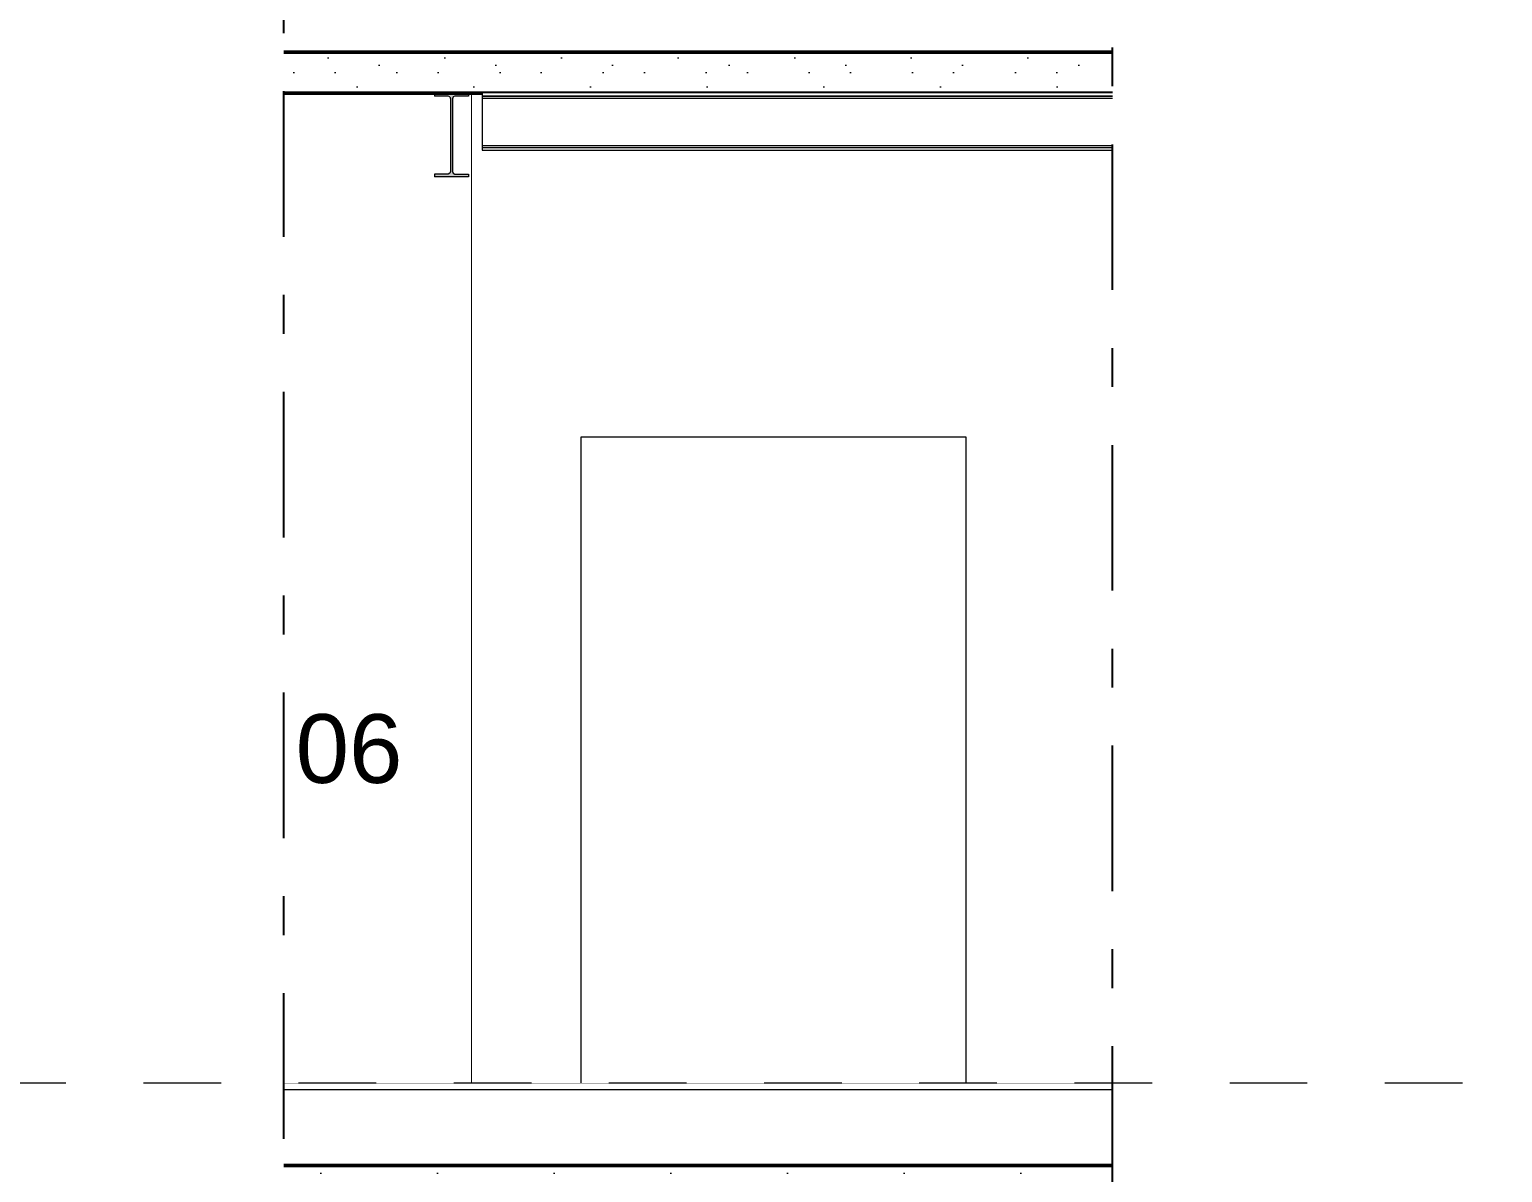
# Model space of a CAD drawing. Header units: millimetres. Extents: x -48147 to 1468943, y -496296 to 18123.
# Drawn here: x 1421368 to 1426727, y -479471 to -475313 of the extents above; entities that cross this region are included whole.
import ezdxf
from ezdxf.enums import TextEntityAlignment as Align

# ---------------------------------------------------------------- set-up
doc = ezdxf.new("R2010")
doc.units = ezdxf.units.MM
doc.header["$MEASUREMENT"] = 0
for name, pattern in [('Dashed', [2822.222233, 1411.111116, -1411.111116]), ('Double Dashed', [1093.611073, 529.166651, -211.666656, 141.111112, -211.666656]), ('Wipeout_Contour', [1000, 0, -1000])]:
    doc.linetypes.add(name, pattern=pattern)
for name, color, linetype, lineweight, true_color in [('0_Pen_No__105', 7, 'Continuous', 15, 0xa6a6a6), ('A-230-M_FLOOR.IFC Import_Pen_No__109', 7, 'Continuous', 15, 0xa6a6a6), ('A-230-M_FLOOR.IFC Import_Pen_No__29', 7, 'Continuous', 50, 0x2a2a2a), ('A-25-M_Wall_Int_Pen_No__107', 7, 'Continuous', 15, 0xa6a6a6), ('New_A-15-MG_Structural_Grid_Phase_2_Pen_No__222', 7, 'Continuous', 13, 0x65af33), ('New_A-25-M_Wall_Ext_Pen_No__107', 7, 'Continuous', 15, 0xa6a6a6), ('New_A-25-M_Wall_Int_Pen_No__107', 7, 'Continuous', 15, 0xa6a6a6), ('S-280-M_STRUCT_FRAME.IFC Import_Pen_No__30', 7, 'Continuous', 50, 0x2a2a2a)]:
    doc.layers.add(name, color=color, linetype=linetype, lineweight=lineweight, true_color=true_color)
for name, color, linetype in [('A-230-M_FLOOR.IFC Import', 7, 'Continuous'), ('A-25-M_Wall_Int', 7, 'Continuous'), ('A-95-P_Drawing', 7, 'Continuous'), ('New_A-15-MG_Structural_Grid_Phase_2', 7, 'Continuous'), ('New_A-20-M_Floor_Slab', 7, 'Continuous'), ('New_A-25-M_Wall_Ext', 7, 'Continuous'), ('New_A-25-M_Wall_Int', 7, 'Continuous'), ('New_A-80-M_Lift', 7, 'Continuous'), ('New_ArchiCAD Doors', 7, 'Continuous'), ('S-280-M_STRUCT_FRAME.IFC Import', 7, 'Continuous')]:
    doc.layers.add(name, color=color, linetype=linetype)
for name, color, linetype, lineweight in [('A-25-M_Wall_Int_Pen_No__1', 7, 'Continuous', 13), ('A-95-P_Drawing_Pen_No__194', 7, 'Continuous', 25), ('A-95-P_Text_1_50_GA_Pen_No__1', 7, 'Continuous', 13), ('New_A-20-M_Floor_Slab_Pen_No__4', 7, 'Continuous', 20), ('New_A-25-M_Wall_Ext_Pen_No__1', 7, 'Continuous', 13), ('New_A-25-M_Wall_Int_Pen_No__1', 7, 'Continuous', 13), ('New_A-80-M_Lift_Pen_No__87', 8, 'Continuous', 20), ('New_ArchiCAD Doors_Pen_No__87', 8, 'Continuous', 20), ('S-280-M_STRUCT_FRAME.IFC Import_Pen_No__1', 7, 'Continuous', 13), ('S-280-M_STRUCT_FRAME.IFC Import_Pen_No__160', 5, 'Continuous', 200), ('S-280-M_STRUCT_FRAME.IFC Import_Pen_No__90', 8, 'Continuous', 20)]:
    doc.layers.add(name, color=color, linetype=linetype, lineweight=lineweight)
doc.styles.add('GENERATED_STYLE_2', font='')
doc.styles.get('GENERATED_STYLE_2').set_extended_font_data('Swis721 BT')
pattern_1 = [(270, (1411454.48, -491295.52), (173.2051, 0), [0, -100]), (270, (1411541.08, -491345.52), (173.2051, 0), [0, -100])]
pattern_2 = [(0, (1411454.5, -491295.5), (0, 779.423), [48.75, -401.25]), (0, (1411679.5, -490905.8), (0, 779.423), [48.75, -401.25]), (60, (1411454.5, -491295.5), (-675, 389.711), [48.75, -401.25]), (60, (1411904.5, -491295.5), (-675, 389.711), [48.75, -401.25]), (120, (1411503.2, -491295.5), (675, 389.711), [48.75, -401.25]), (120, (1411953.2, -491295.5), (675, 389.711), [48.75, -401.25]), (0, (1411454.48, -491220.52), (0, 150), [0, -150, 0, -225]), (45, (1411529.48, -491220.52), (-106.066, 106.066), [0, -112.5, 0, -187.5])]

# ---------------------------------------------------------------- blocks, each defined once
blk = doc.blocks.new('Section Elem_30_1', base_point=(1411454.5, -491295.5))
at = {"color": 254, "linetype": 'Wipeout_Contour', "lineweight": 0, "ltscale": 12028225.93548053}
blk.add_wipeout([(1425908.3, -475852.1), (1425854.6, -475852.1), (1425854.6, -479145.5), (1425885.4, -479145.5), (1425885.4, -476675.1), (1425900.4, -476675.1), (1425900.4, -475961.6), (1425908.3, -475961.6)], dxfattribs=at).dxf.layer = 'New_A-25-M_Wall_Ext'
at = {"color": 254, "linetype": 'Wipeout_Contour', "lineweight": 0, "ltscale": 12025128.01355878}
blk.add_wipeout([(1425888.2, -475557.3), (1425854.6, -475557.3), (1425854.6, -475840.3), (1425888.2, -475840.3), (1425894.5, -475837.7), (1425897.1, -475831.4), (1425897.1, -475566.2), (1425894.5, -475559.9)], dxfattribs=at).dxf.layer = 'New_A-25-M_Wall_Ext'
at = {"color": 254, "linetype": 'Wipeout_Contour', "lineweight": 0, "ltscale": 6016783.436247423}
blk.add_wipeout([(1425900.4, -478773), (1425900.4, -479145.5), (1425908.3, -479145.5), (1425908.3, -478773)], dxfattribs=at).dxf.layer = 'New_A-25-M_Wall_Ext'
at = {"color": 254, "linetype": 'Wipeout_Contour', "lineweight": 0, "ltscale": 9018975.266914455}
blk.add_wipeout([(1425906.4, -475559.9), (1425903.8, -475566.2), (1425903.8, -475831.4), (1425906.4, -475837.7), (1425908.3, -475838.5), (1425908.3, -475559.2)], dxfattribs=at).dxf.layer = 'New_A-25-M_Wall_Ext'
blk = doc.blocks.new('Section Elem_153_1', base_point=(1411454.5, -491295.5))
at = {"color": 254, "linetype": 'Wipeout_Contour', "lineweight": 0, "ltscale": 6007829.760257775}
blk.add_wipeout([(1421181.9, -479145.5), (1421181.9, -479170.5), (1425769.6, -479170.5), (1425769.6, -479145.5)], dxfattribs=at).dxf.layer = 'New_A-20-M_Floor_Slab'
at = {"color": 254, "linetype": 'Wipeout_Contour', "lineweight": 0, "ltscale": 6016978.175937098}
blk.add_wipeout([(1425923.3, -479170.5), (1425923.3, -479145.5), (1425854.6, -479145.5), (1425854.6, -479170.5)], dxfattribs=at).dxf.layer = 'New_A-20-M_Floor_Slab'
at = {"color": 254, "linetype": 'Wipeout_Contour', "lineweight": 0, "ltscale": 6008021.223464168}
blk.add_wipeout([(1421181.9, -479170.5), (1421181.9, -479445.5), (1425769.6, -479445.5), (1425769.6, -479170.5)], dxfattribs=at).dxf.layer = 'New_A-20-M_Floor_Slab'
at = {"color": 254, "linetype": 'Wipeout_Contour', "lineweight": 0, "ltscale": 6017169.347652704}
blk.add_wipeout([(1425854.6, -479445.5), (1425923.3, -479445.5), (1425923.3, -479170.5), (1425854.6, -479170.5)], dxfattribs=at).dxf.layer = 'New_A-20-M_Floor_Slab'
at = {"layer": 'New_A-20-M_Floor_Slab_Pen_No__4', "linetype": 'Continuous'}
for p, q in [((1425769.6, -479145.5), (1421181.9, -479145.5)), ((1425908.3, -479145.5), (1425854.6, -479145.5)), ((1425923.3, -479145.5), (1425908.3, -479145.5)), ((1425769.6, -479170.5), (1421181.9, -479170.5)), ((1425923.3, -479170.5), (1425854.6, -479170.5))]:
    blk.add_line(p, q, dxfattribs=at)
blk = doc.blocks.new('Section Elem_159_1', base_point=(1411454.5, -491295.5))
at = {"color": 254, "linetype": 'Wipeout_Contour', "lineweight": 0, "ltscale": 6002871.230772017}
blk.add_wipeout([(1421181.9, -475120.5), (1421181.9, -475395.5), (1425769.6, -475395.5), (1425769.6, -475120.5)], dxfattribs=at).dxf.layer = 'New_A-20-M_Floor_Slab'
at = {"color": 254, "linetype": 'Wipeout_Contour', "lineweight": 0, "ltscale": 6012027.202184489}
blk.add_wipeout([(1425854.6, -475120.5), (1425854.6, -475395.5), (1425923.3, -475395.5), (1425923.3, -475120.5)], dxfattribs=at).dxf.layer = 'New_A-20-M_Floor_Slab'
blk = doc.blocks.new('Section Elem_198_1', base_point=(1411454.5, -491295.5))
at = {"color": 254, "linetype": 'Wipeout_Contour', "lineweight": 0, "ltscale": 6008587.972177616}
blk.add_wipeout([(1424774.6, -476795.5), (1423374.6, -476795.5), (1423374.6, -479145.5), (1424774.6, -479145.5)], dxfattribs=at).dxf.layer = 'New_A-80-M_Lift'
blk = doc.blocks.new('Section Elem_206_1', base_point=(1411454.5, -491295.5))
at = {"layer": 'New_A-25-M_Wall_Int_Pen_No__107', "linetype": 'Continuous', "lineweight": 0, "true_color": 0x535353}
blk.add_hatch(color=251, dxfattribs=at).paths.add_polyline_path([(1425851.6, -475395.5), (1425854.6, -475395.5), (1425854.6, -472397), (1425851.6, -472397)])
at = {"color": 254, "linetype": 'Wipeout_Contour', "lineweight": 0, "ltscale": 6010046.581477119}
blk.add_wipeout([(1425787.6, -475395.5), (1425851.6, -475395.5), (1425851.6, -472397), (1425787.6, -472397)], dxfattribs=at).dxf.layer = 'New_A-25-M_Wall_Int'
at = {"layer": 'New_A-25-M_Wall_Int_Pen_No__107', "linetype": 'Continuous'}
blk.add_hatch(color=256, dxfattribs=at).paths.add_polyline_path([(1425769.6, -472397), (1425769.6, -475395.5), (1425784.6, -475395.5), (1425784.6, -472397)])
at = {"layer": 'New_A-25-M_Wall_Int_Pen_No__107', "linetype": 'Continuous', "lineweight": 0, "true_color": 0x535353}
blk.add_hatch(color=251, dxfattribs=at).paths.add_polyline_path([(1425784.6, -475395.5), (1425787.6, -475395.5), (1425787.6, -472397), (1425784.6, -472397)])
at = {"layer": 'New_A-25-M_Wall_Int_Pen_No__1', "linetype": 'Continuous'}
for p, q in [((1425769.6, -472397), (1425769.6, -475095.5)), ((1425784.6, -472397), (1425784.6, -475395.5)), ((1425787.6, -472397), (1425787.6, -475395.5)), ((1425851.6, -472397), (1425851.6, -475395.5)), ((1425854.6, -472397), (1425854.6, -475095.5))]:
    blk.add_line(p, q, dxfattribs=at)
at = {"layer": 'New_A-25-M_Wall_Int_Pen_No__1', "linetype": 'Continuous', "flags": 128}
for points in [[(1425827.4, -472397), (1425787.6, -472397), (1425784.6, -472397), (1425769.6, -472397)], [(1425769.6, -475095.5), (1425769.6, -475120.5), (1425769.6, -475395.5)], [(1425854.6, -475095.5), (1425854.6, -475120.5), (1425854.6, -475395.5)]]:
    blk.add_lwpolyline(points, dxfattribs=at)
blk = doc.blocks.new('Section Elem_420_1', base_point=(1411454.5, -491295.5))
at = {"layer": 'New_A-25-M_Wall_Ext_Pen_No__107', "linetype": 'Continuous'}
blk.add_hatch(color=256, dxfattribs=at).paths.add_polyline_path([(1426273.3, -483195.5), (1426273.3, -471380.5), (1426272.6, -471380.5), (1426272.6, -483195.5)])
at = {"color": 254, "linetype": 'Wipeout_Contour', "lineweight": 0, "ltscale": 6015719.551379137}
blk.add_wipeout([(1426272.6, -471380.5), (1426073.8, -471380.5), (1426073.8, -483195.5), (1426272.6, -483195.5)], dxfattribs=at).dxf.layer = 'New_A-25-M_Wall_Ext'
at = {"layer": 'New_A-25-M_Wall_Ext_Pen_No__107', "linetype": 'Continuous', "lineweight": 0, "true_color": 0x535353}
blk.add_hatch(color=251, dxfattribs=at).paths.add_polyline_path([(1426073.3, -471380.5), (1426070.3, -471380.5), (1426070.3, -483195.5), (1426073.3, -483195.5)])
at = {"layer": 'New_A-25-M_Wall_Ext_Pen_No__107', "linetype": 'Continuous'}
blk.add_hatch(color=256, dxfattribs=at).paths.add_polyline_path([(1426073.8, -471380.5), (1426073.3, -471380.5), (1426073.3, -483195.5), (1426073.8, -483195.5)])
h = blk.add_hatch(dxfattribs=at)
h.set_pattern_fill('Batt_Insulation_0001', color=256, style=0, pattern_type=2)
h.set_pattern_definition([(60, (1411454.48, -491295.517), (-43.30127, 25), []), (120, (1411454.48, -491295.517), (43.30127, 25), [])])
h.paths.add_polyline_path([(1426272.6, -471380.5), (1426073.8, -471380.5), (1426073.8, -483195.5), (1426272.6, -483195.5)])
at = {"layer": 'New_A-25-M_Wall_Ext_Pen_No__1', "linetype": 'Continuous'}
for p, q in [((1426272.6, -471380.5), (1426272.6, -483195.5)), ((1426273.3, -471380.5), (1426273.3, -483195.5))]:
    blk.add_line(p, q, dxfattribs=at)
at = {"color": 254, "linetype": 'Wipeout_Contour', "lineweight": 0, "ltscale": 6015056.12478096}
blk.add_wipeout([(1426070.3, -471380.5), (1425926.3, -471380.5), (1425926.3, -483195.5), (1426070.3, -483195.5)], dxfattribs=at).dxf.layer = 'New_A-25-M_Wall_Ext'
at = {"layer": 'New_A-25-M_Wall_Ext_Pen_No__107', "linetype": 'Continuous', "lineweight": 0, "true_color": 0x535353}
blk.add_hatch(color=251, dxfattribs=at).paths.add_polyline_path([(1425926.3, -471380.5), (1425923.3, -471380.5), (1425923.3, -475095.5), (1425923.3, -475395.5), (1425923.3, -479145.5), (1425923.3, -479445.5), (1425923.3, -483195.5), (1425926.3, -483195.5)])
at = {"layer": 'New_A-25-M_Wall_Ext_Pen_No__1', "linetype": 'Continuous'}
for p, q in [((1426070.3, -471380.5), (1426070.3, -483195.5)), ((1426073.3, -471380.5), (1426073.3, -483195.5)), ((1426073.8, -471380.5), (1426073.8, -483195.5))]:
    blk.add_line(p, q, dxfattribs=at)
at = {"color": 254, "linetype": 'Wipeout_Contour', "lineweight": 0, "ltscale": 6014683.433748195}
blk.add_wipeout([(1425923.3, -475395.5), (1425908.3, -475395.5), (1425908.3, -479145.5), (1425923.3, -479145.5)], dxfattribs=at).dxf.layer = 'New_A-25-M_Wall_Ext'
at = {"color": 254, "linetype": 'Wipeout_Contour', "lineweight": 0, "ltscale": 6019844.966510762}
blk.add_wipeout([(1425923.3, -479445.5), (1425908.3, -479445.5), (1425908.3, -483195.5), (1425923.3, -483195.5)], dxfattribs=at).dxf.layer = 'New_A-25-M_Wall_Ext'
at = {"layer": 'New_A-25-M_Wall_Ext_Pen_No__107', "linetype": 'Continuous'}
h = blk.add_hatch(dxfattribs=at)
h.set_pattern_fill('Plaster_0001', color=256, style=0, pattern_type=2)
h.set_pattern_definition(pattern_1)
h.paths.add_polyline_path([(1425923.3, -475395.5), (1425908.3, -475395.5), (1425908.3, -479145.5), (1425923.3, -479145.5)])
h = blk.add_hatch(dxfattribs=at)
h.set_pattern_fill('Plaster_0001', color=256, style=0, pattern_type=2)
h.set_pattern_definition(pattern_1)
h.paths.add_polyline_path([(1425923.3, -479445.5), (1425908.3, -479445.5), (1425908.3, -483195.5), (1425923.3, -483195.5)])
at = {"layer": 'New_A-25-M_Wall_Ext_Pen_No__1', "linetype": 'Continuous'}
for p, q in [((1425926.3, -471380.5), (1425926.3, -483195.5)), ((1425908.3, -475395.5), (1425908.3, -479145.5)), ((1425908.3, -479445.5), (1425908.3, -483195.5))]:
    blk.add_line(p, q, dxfattribs=at)
at = {"layer": 'New_A-25-M_Wall_Ext_Pen_No__1', "linetype": 'Continuous', "flags": 128}
blk.add_lwpolyline([(1425923.3, -471380.5), (1425923.3, -475095.5), (1425923.3, -475120.5), (1425923.3, -475395.5), (1425923.3, -479145.5), (1425923.3, -479170.5), (1425923.3, -479445.5), (1425923.3, -483195.5)], dxfattribs=at)
blk = doc.blocks.new('Section Elem_523_1', base_point=(1411454.5, -491295.5))
at = {"color": 254, "linetype": 'Wipeout_Contour', "lineweight": 0, "ltscale": 6003651.860385852}
blk.add_wipeout([(1422974.6, -479145.5), (1422989.6, -479145.5), (1422989.6, -475545.5), (1422974.6, -475545.5)], dxfattribs=at).dxf.layer = 'New_A-80-M_Lift'
at = {"layer": 'New_A-80-M_Lift_Pen_No__87', "linetype": 'Continuous'}
blk.add_line((1422974.6, -475545.5), (1422974.6, -479145.5), dxfattribs=at)
blk = doc.blocks.new('Section Elem_525_1', base_point=(1411454.5, -491295.5))
at = {"color": 254, "linetype": 'Wipeout_Contour', "lineweight": 0, "ltscale": 18019000.62054634}
blk.add_wipeout([(1422989.6, -475545.5), (1422989.6, -479145.5), (1423374.6, -479145.5), (1423374.6, -476795.5), (1424774.6, -476795.5), (1424774.6, -479145.5), (1425619.6, -479145.5), (1425619.6, -475752.3), (1423015.3, -475752.3), (1423015.3, -475742.7), (1423015.3, -475740.5), (1423015.3, -475545.5)], dxfattribs=at).dxf.layer = 'New_A-80-M_Lift'
at = {"layer": 'New_A-80-M_Lift_Pen_No__87', "linetype": 'Continuous'}
blk.add_line((1425619.6, -479145.5), (1425619.6, -475752.3), dxfattribs=at)
blk = doc.blocks.new('Section Elem_526_1', base_point=(1411454.5, -491295.5))
at = {"layer": 'New_ArchiCAD Doors_Pen_No__87', "linetype": 'Continuous'}
for p, q in [((1423374.6, -479145.5), (1423374.6, -476795.5)), ((1423374.6, -476795.5), (1424774.6, -476795.5)), ((1424774.6, -476795.5), (1424774.6, -479145.5))]:
    blk.add_line(p, q, dxfattribs=at)
blk = doc.blocks.new('Section Elem_530_1', base_point=(1411454.5, -491295.5))
at = {"color": 254, "linetype": 'Wipeout_Contour', "lineweight": 0, "ltscale": 12026121.36245229}
blk.add_wipeout([(1425619.6, -475752.3), (1425619.6, -479145.5), (1425769.6, -479145.5), (1425769.6, -475545.5), (1425767.3, -475545.5), (1425767.3, -475740.5), (1425767.3, -475742.7), (1425767.3, -475752.3)], dxfattribs=at).dxf.layer = 'A-25-M_Wall_Int'
blk = doc.blocks.new('Section Elem_531_1', base_point=(1411454.5, -491295.5))
at = {"layer": 'A-25-M_Wall_Int_Pen_No__107', "linetype": 'Continuous', "lineweight": 0, "true_color": 0x535353}
blk.add_hatch(color=251, dxfattribs=at).paths.add_polyline_path([(1425854.6, -475545.5), (1425851.6, -475545.5), (1425851.6, -479445.5), (1425854.6, -479445.5)])
at = {"color": 254, "linetype": 'Wipeout_Contour', "lineweight": 0, "ltscale": 6014604.806814789}
blk.add_wipeout([(1425851.6, -475545.5), (1425787.6, -475545.5), (1425787.6, -479445.5), (1425851.6, -479445.5)], dxfattribs=at).dxf.layer = 'A-25-M_Wall_Int'
at = {"layer": 'A-25-M_Wall_Int_Pen_No__107', "linetype": 'Continuous'}
blk.add_hatch(color=256, dxfattribs=at).paths.add_polyline_path([(1425784.6, -475545.5), (1425769.6, -475545.5), (1425769.6, -479445.5), (1425784.6, -479445.5)])
at = {"layer": 'A-25-M_Wall_Int_Pen_No__107', "linetype": 'Continuous', "lineweight": 0, "true_color": 0x535353}
blk.add_hatch(color=251, dxfattribs=at).paths.add_polyline_path([(1425787.6, -475545.5), (1425784.6, -475545.5), (1425784.6, -479445.5), (1425787.6, -479445.5)])
at = {"layer": 'A-25-M_Wall_Int_Pen_No__1', "linetype": 'Continuous'}
for p, q in [((1425769.6, -475545.5), (1425769.6, -479145.5)), ((1425784.6, -475545.5), (1425784.6, -479445.5)), ((1425787.6, -475545.5), (1425787.6, -479445.5)), ((1425851.6, -475545.5), (1425851.6, -479445.5)), ((1425854.6, -475545.5), (1425854.6, -479145.5))]:
    blk.add_line(p, q, dxfattribs=at)
at = {"layer": 'A-25-M_Wall_Int_Pen_No__1', "linetype": 'Continuous', "flags": 128}
for points in [[(1425769.6, -479145.5), (1425769.6, -479170.5), (1425769.6, -479445.5)], [(1425854.6, -479145.5), (1425854.6, -479170.5), (1425854.6, -479445.5)]]:
    blk.add_lwpolyline(points, dxfattribs=at)
blk = doc.blocks.new('Section Elem_533_1', base_point=(1411454.5, -491295.5))
at = {"color": 254, "linetype": 'Wipeout_Contour', "lineweight": 0, "ltscale": 36006842.61501572}
blk.add_wipeout([(1421368.1, -475545.5), (1421368.1, -479145.5), (1422974.6, -479145.5), (1422974.6, -475545.5), (1422964.8, -475545.5), (1422964.8, -475556.2), (1422915.6, -475556.2), (1422909.3, -475558.8), (1422906.7, -475565.1), (1422906.7, -475830.3), (1422909.3, -475836.6), (1422915.6, -475839.2), (1422964.8, -475839.2), (1422964.8, -475849.9), (1422841.4, -475849.9), (1422841.4, -475839.2), (1422890.7, -475839.2), (1422897, -475836.6), (1422899.6, -475830.3), (1422899.6, -475565.1), (1422897, -475558.8), (1422890.7, -475556.2), (1422841.4, -475556.2), (1422841.4, -475545.5)], dxfattribs=at).dxf.layer = 'New_A-25-M_Wall_Int'
blk = doc.blocks.new('Section Elem_736_1', base_point=(1411454.5, -491295.5))
at = {"layer": 'S-280-M_STRUCT_FRAME.IFC Import_Pen_No__30', "linetype": 'Continuous'}
blk.add_line((1425915.4, -478773), (1425900.4, -478773), dxfattribs=at)
at = {"color": 254, "linetype": 'Wipeout_Contour', "lineweight": 0, "ltscale": 6014614.052577433}
blk.add_wipeout([(1425900.4, -478541.8), (1425908.3, -478541.8), (1425908.3, -475961.6), (1425900.4, -475961.6)], dxfattribs=at).dxf.layer = 'S-280-M_STRUCT_FRAME.IFC Import'
at = {"layer": 'S-280-M_STRUCT_FRAME.IFC Import_Pen_No__160', "linetype": 'Continuous', "lineweight": 0, "true_color": 0x00007f}
blk.add_hatch(color=176, dxfattribs=at).paths.add_polyline_path([(1425915.4, -478541.8), (1425900.4, -478541.8), (1425900.4, -478773), (1425915.4, -478773)])
at = {"layer": 'S-280-M_STRUCT_FRAME.IFC Import_Pen_No__30', "linetype": 'Continuous'}
for p, q in [((1425900.4, -478541.8), (1425900.4, -478773)), ((1425915.4, -478541.8), (1425900.4, -478541.8)), ((1425915.4, -478541.8), (1425915.4, -478773))]:
    blk.add_line(p, q, dxfattribs=at)
at = {"layer": 'S-280-M_STRUCT_FRAME.IFC Import_Pen_No__90', "linetype": 'Continuous'}
for p, q in [((1425900.4, -476675.1), (1425900.4, -475961.6)), ((1425908.3, -475961.6), (1425900.4, -475961.6)), ((1425900.4, -478541.8), (1425900.4, -477724))]:
    blk.add_line(p, q, dxfattribs=at)
blk = doc.blocks.new('Section Elem_737_1', base_point=(1411454.5, -491295.5))
at = {"layer": 'S-280-M_STRUCT_FRAME.IFC Import_Pen_No__30', "linetype": 'Continuous'}
blk.add_line((1425900.4, -476675.1), (1425885.4, -476675.1), dxfattribs=at)
at = {"color": 254, "linetype": 'Wipeout_Contour', "lineweight": 0, "ltscale": 6015553.879577942}
blk.add_wipeout([(1425885.4, -476906.2), (1425885.4, -479145.5), (1425900.4, -479145.5), (1425900.4, -476906.2)], dxfattribs=at).dxf.layer = 'S-280-M_STRUCT_FRAME.IFC Import'
at = {"layer": 'S-280-M_STRUCT_FRAME.IFC Import_Pen_No__160', "linetype": 'Continuous', "lineweight": 0, "true_color": 0x00007f}
blk.add_hatch(color=176, dxfattribs=at).paths.add_polyline_path([(1425900.4, -476675.1), (1425885.4, -476675.1), (1425885.4, -476906.2), (1425900.4, -476906.2)])
at = {"layer": 'S-280-M_STRUCT_FRAME.IFC Import_Pen_No__30', "linetype": 'Continuous'}
for p, q in [((1425885.4, -476675.1), (1425885.4, -476906.2)), ((1425900.4, -476675.1), (1425900.4, -476906.2)), ((1425900.4, -476906.2), (1425885.4, -476906.2))]:
    blk.add_line(p, q, dxfattribs=at)
at = {"layer": 'S-280-M_STRUCT_FRAME.IFC Import_Pen_No__90', "linetype": 'Continuous'}
for p, q in [((1425885.4, -476906.2), (1425885.4, -479145.5)), ((1425900.4, -476906.2), (1425900.4, -477724)), ((1425900.4, -478772.9), (1425900.4, -479145.5))]:
    blk.add_line(p, q, dxfattribs=at)
blk = doc.blocks.new('Section Elem_739_1', base_point=(1411454.5, -491295.5))
at = {"color": 254, "linetype": 'Wipeout_Contour', "lineweight": 0, "ltscale": 6008832.793971329}
blk.add_wipeout([(1421182.1, -479595.5), (1426054.4, -479595.5), (1426054.4, -479445.5), (1421182.1, -479445.5)], dxfattribs=at).dxf.layer = 'A-230-M_FLOOR.IFC Import'
at = {"layer": 'A-230-M_FLOOR.IFC Import_Pen_No__109', "linetype": 'Continuous'}
h = blk.add_hatch(dxfattribs=at)
h.set_pattern_fill('Lightweight_Concrete_0001', color=256, style=0, pattern_type=2)
h.set_pattern_definition(pattern_2)
h.paths.add_polyline_path([(1421182.1, -479595.5), (1426054.4, -479595.5), (1426054.4, -479445.5), (1421182.1, -479445.5)])
at = {"layer": 'A-230-M_FLOOR.IFC Import_Pen_No__29', "linetype": 'Continuous'}
for q in [(1425923.3, -479445.5), (1426054.4, -479595.5)]:
    blk.add_line((1426054.4, -479445.5), q, dxfattribs=at)
at = {"layer": 'A-230-M_FLOOR.IFC Import_Pen_No__29', "linetype": 'Continuous', "flags": 128}
blk.add_lwpolyline([(1425923.3, -479445.5), (1425908.3, -479445.5), (1425854.6, -479445.5), (1425851.6, -479445.5), (1425787.6, -479445.5), (1425784.6, -479445.5), (1425769.6, -479445.5), (1421182.1, -479445.5)], dxfattribs=at)
blk = doc.blocks.new('Section Elem_783_1', base_point=(1411454.5, -491295.5))
at = {"layer": 'S-280-M_STRUCT_FRAME.IFC Import_Pen_No__160', "linetype": 'Continuous', "lineweight": 0, "true_color": 0x00007f}
blk.add_hatch(color=176, dxfattribs=at).paths.add_polyline_path([(1425817.6, -475852.1), (1425983.3, -475852.1), (1425983.3, -475840.3), (1425912.7, -475840.3), (1425906.4, -475837.7), (1425903.8, -475831.4), (1425903.8, -475566.2), (1425906.4, -475559.9), (1425912.7, -475557.3), (1425983.3, -475557.3), (1425983.3, -475545.5), (1425817.6, -475545.5), (1425817.6, -475557.3), (1425888.2, -475557.3), (1425894.5, -475559.9), (1425897.1, -475566.2), (1425897.1, -475831.4), (1425894.5, -475837.7), (1425888.2, -475840.3), (1425817.6, -475840.3)])
at = {"layer": 'S-280-M_STRUCT_FRAME.IFC Import_Pen_No__1', "linetype": 'Continuous'}
for p, q in [((1425817.6, -475545.5), (1425817.6, -475557.3)), ((1425983.3, -475545.5), (1425983.3, -475557.3)), ((1425817.6, -475840.3), (1425817.6, -475852.1)), ((1425983.3, -475852.1), (1425817.6, -475852.1)), ((1425983.3, -475840.3), (1425983.3, -475852.1))]:
    blk.add_line(p, q, dxfattribs=at)
at = {"layer": 'S-280-M_STRUCT_FRAME.IFC Import_Pen_No__1', "linetype": 'Continuous', "flags": 128}
for points in [[(1425894.5, -475559.9), (1425888.2, -475557.3), (1425817.6, -475557.3)], [(1425894.5, -475559.9), (1425897.1, -475566.2), (1425897.1, -475831.4), (1425894.5, -475837.7)], [(1425906.4, -475559.9), (1425903.8, -475566.2), (1425903.8, -475831.4), (1425906.4, -475837.7)], [(1425983.3, -475557.3), (1425912.7, -475557.3), (1425906.4, -475559.9)], [(1425894.5, -475837.7), (1425888.2, -475840.3), (1425817.6, -475840.3)], [(1425906.4, -475837.7), (1425912.7, -475840.3), (1425983.3, -475840.3)]]:
    blk.add_lwpolyline(points, dxfattribs=at)
blk = doc.blocks.new('Section Elem_785_1', base_point=(1411454.5, -491295.5))
at = {"color": 254, "linetype": 'Wipeout_Contour', "lineweight": 0, "ltscale": 6003681.202289969}
blk.add_wipeout([(1426054.4, -475395.5), (1421182.1, -475395.5), (1421182.1, -475545.5), (1426054.4, -475545.5)], dxfattribs=at).dxf.layer = 'A-230-M_FLOOR.IFC Import'
at = {"layer": 'A-230-M_FLOOR.IFC Import_Pen_No__109', "linetype": 'Continuous'}
h = blk.add_hatch(dxfattribs=at)
h.set_pattern_fill('Lightweight_Concrete_0001', color=256, style=0, pattern_type=2)
h.set_pattern_definition(pattern_2)
h.paths.add_polyline_path([(1426054.4, -475395.5), (1421182.1, -475395.5), (1421182.1, -475545.5), (1426054.4, -475545.5)])
at = {"layer": 'A-230-M_FLOOR.IFC Import_Pen_No__29', "linetype": 'Continuous'}
for p, q in [((1426054.4, -475395.5), (1425923.3, -475395.5)), ((1426054.4, -475395.5), (1426054.4, -475545.5)), ((1422841.4, -475545.5), (1421353.6, -475545.5)), ((1422964.8, -475545.5), (1422841.4, -475545.5)), ((1425769.6, -475545.5), (1422964.8, -475545.5)), ((1426054.4, -475545.5), (1425983.3, -475545.5))]:
    blk.add_line(p, q, dxfattribs=at)
at = {"layer": 'A-230-M_FLOOR.IFC Import_Pen_No__29', "linetype": 'Continuous', "flags": 128}
for points in [[(1425923.3, -475395.5), (1425908.3, -475395.5), (1425854.6, -475395.5), (1425851.6, -475395.5), (1425787.6, -475395.5), (1425784.6, -475395.5), (1425769.6, -475395.5), (1421182.1, -475395.5)], [(1425983.3, -475545.5), (1425854.6, -475545.5), (1425851.6, -475545.5), (1425817.6, -475545.5), (1425787.6, -475545.5), (1425784.6, -475545.5), (1425769.6, -475545.5)]]:
    blk.add_lwpolyline(points, dxfattribs=at)
blk = doc.blocks.new('Section Elem_789_1', base_point=(1411454.5, -491295.5))
at = {"color": 254, "linetype": 'Wipeout_Contour', "lineweight": 0, "ltscale": 6006964.459939235}
blk.add_wipeout([(1423015.3, -475742.7), (1423015.3, -475752.3), (1425767.3, -475752.3), (1425767.3, -475742.7)], dxfattribs=at).dxf.layer = 'S-280-M_STRUCT_FRAME.IFC Import'
at = {"color": 254, "linetype": 'Wipeout_Contour', "lineweight": 0, "ltscale": 6006956.965201126}
blk.add_wipeout([(1423015.3, -475740.5), (1423015.3, -475742.7), (1425767.3, -475742.7), (1425767.3, -475740.5)], dxfattribs=at).dxf.layer = 'S-280-M_STRUCT_FRAME.IFC Import'
at = {"color": 254, "linetype": 'Wipeout_Contour', "lineweight": 0, "ltscale": 6006952.149837184}
blk.add_wipeout([(1423015.3, -475735.1), (1423015.3, -475740.5), (1425767.3, -475740.5), (1425767.3, -475735.1)], dxfattribs=at).dxf.layer = 'S-280-M_STRUCT_FRAME.IFC Import'
at = {"color": 254, "linetype": 'Wipeout_Contour', "lineweight": 0, "ltscale": 6006839.533529594}
blk.add_wipeout([(1423015.3, -475562.7), (1423015.3, -475735.1), (1425767.3, -475735.1), (1425767.3, -475562.7)], dxfattribs=at).dxf.layer = 'S-280-M_STRUCT_FRAME.IFC Import'
at = {"layer": 'S-280-M_STRUCT_FRAME.IFC Import_Pen_No__90', "linetype": 'Continuous'}
for p, q in [((1423015.3, -475735.1), (1423015.3, -475740.5)), ((1423015.3, -475735.1), (1425767.3, -475735.1)), ((1423015.3, -475740.5), (1423015.3, -475742.7)), ((1423015.3, -475742.7), (1423015.3, -475752.3)), ((1423015.3, -475742.7), (1425767.3, -475742.7)), ((1423015.3, -475752.3), (1425767.3, -475752.3)), ((1425767.3, -475735.1), (1425767.3, -475740.5)), ((1425767.3, -475740.5), (1425767.3, -475742.7)), ((1425767.3, -475742.7), (1425767.3, -475752.3))]:
    blk.add_line(p, q, dxfattribs=at)
at = {"color": 254, "linetype": 'Wipeout_Contour', "lineweight": 0, "ltscale": 6006726.918370431}
blk.add_wipeout([(1423015.3, -475557.3), (1423015.3, -475562.7), (1425767.3, -475562.7), (1425767.3, -475557.3)], dxfattribs=at).dxf.layer = 'S-280-M_STRUCT_FRAME.IFC Import'
at = {"color": 254, "linetype": 'Wipeout_Contour', "lineweight": 0, "ltscale": 6006722.104885218}
blk.add_wipeout([(1423015.3, -475555.1), (1423015.3, -475557.3), (1425767.3, -475557.3), (1425767.3, -475555.1)], dxfattribs=at).dxf.layer = 'S-280-M_STRUCT_FRAME.IFC Import'
at = {"color": 254, "linetype": 'Wipeout_Contour', "lineweight": 0, "ltscale": 6006714.61664196}
blk.add_wipeout([(1423015.3, -475545.5), (1423015.3, -475555.1), (1425767.3, -475555.1), (1425767.3, -475545.5)], dxfattribs=at).dxf.layer = 'S-280-M_STRUCT_FRAME.IFC Import'
at = {"layer": 'S-280-M_STRUCT_FRAME.IFC Import_Pen_No__90', "linetype": 'Continuous'}
for p, q in [((1423015.3, -475545.5), (1423015.3, -475555.1)), ((1423015.3, -475555.1), (1423015.3, -475557.3)), ((1423015.3, -475555.1), (1425767.3, -475555.1)), ((1423015.3, -475557.3), (1423015.3, -475562.7)), ((1425767.3, -475545.5), (1425767.3, -475555.1)), ((1425767.3, -475555.1), (1425767.3, -475557.3)), ((1425767.3, -475557.3), (1425767.3, -475562.7)), ((1423015.3, -475562.7), (1423015.3, -475735.1)), ((1423015.3, -475562.7), (1425767.3, -475562.7)), ((1425767.3, -475562.7), (1425767.3, -475735.1))]:
    blk.add_line(p, q, dxfattribs=at)
blk = doc.blocks.new('Section Elem_790_1', base_point=(1411454.5, -491295.5))
at = {"layer": 'S-280-M_STRUCT_FRAME.IFC Import_Pen_No__160', "linetype": 'Continuous', "lineweight": 0, "true_color": 0x00007f}
blk.add_hatch(color=176, dxfattribs=at).paths.add_polyline_path([(1422964.8, -475849.9), (1422964.8, -475839.2), (1422915.6, -475839.2), (1422909.3, -475836.6), (1422906.7, -475830.3), (1422906.7, -475565.1), (1422909.3, -475558.8), (1422915.6, -475556.2), (1422964.8, -475556.2), (1422964.8, -475545.5), (1422841.4, -475545.5), (1422841.4, -475556.2), (1422890.7, -475556.2), (1422897, -475558.8), (1422899.6, -475565.1), (1422899.6, -475830.3), (1422897, -475836.6), (1422890.7, -475839.2), (1422841.4, -475839.2), (1422841.4, -475849.9)])
at = {"layer": 'S-280-M_STRUCT_FRAME.IFC Import_Pen_No__1', "linetype": 'Continuous'}
for p, q in [((1422841.4, -475545.5), (1422841.4, -475556.2)), ((1422964.8, -475545.5), (1422964.8, -475556.2)), ((1422841.4, -475839.2), (1422841.4, -475849.9)), ((1422964.8, -475849.9), (1422841.4, -475849.9)), ((1422964.8, -475839.2), (1422964.8, -475849.9))]:
    blk.add_line(p, q, dxfattribs=at)
at = {"layer": 'S-280-M_STRUCT_FRAME.IFC Import_Pen_No__1', "linetype": 'Continuous', "flags": 128}
for points in [[(1422897, -475558.8), (1422890.7, -475556.2), (1422841.4, -475556.2)], [(1422897, -475558.8), (1422899.6, -475565.1), (1422899.6, -475830.3), (1422897, -475836.6)], [(1422909.3, -475558.8), (1422906.7, -475565.1), (1422906.7, -475830.3), (1422909.3, -475836.6)], [(1422964.8, -475556.2), (1422915.6, -475556.2), (1422909.3, -475558.8)], [(1422897, -475836.6), (1422890.7, -475839.2), (1422841.4, -475839.2)], [(1422909.3, -475836.6), (1422915.6, -475839.2), (1422964.8, -475839.2)]]:
    blk.add_lwpolyline(points, dxfattribs=at)
blk = doc.blocks.new('Standard grid marker[4]_1', base_point=(1425900.3, -469890.9))
at = {"layer": 'New_A-15-MG_Structural_Grid_Phase_2_Pen_No__222', "linetype": 'Double Dashed'}
blk.add_line((1425900.3, -470890.9), (1425900.3, -494295.5), dxfattribs=at)
at = {"layer": 'New_A-15-MG_Structural_Grid_Phase_2_Pen_No__222', "style": 'GENERATED_STYLE_2'}
for tag, p in [('AC_MarkerText_1_0', (1425900.3, -469349.7)), ('AC_MarkerText_1_1', (1425900.3, -495754.3))]:
    blk.add_attdef(tag, text='', height=350, rotation=360, dxfattribs=at).set_placement(p, align=Align.MIDDLE_CENTER)
blk = doc.blocks.new('S-34 Building Section_STORY_MARKER', base_point=(1411454.5, -491295.5))
at = {"layer": '0_Pen_No__105', "linetype": 'Dashed', "ltscale": 0.2}
blk.add_line((1387916.2, -479145.5), (1445948.4, -479145.5), dxfattribs=at)

msp = doc.modelspace()

# ---------------------------------------------------------------- block references
at = {"layer": 'New_A-25-M_Wall_Ext'}
msp.add_blockref('Section Elem_30_1', (1411454.5, -491295.5), dxfattribs=at)

# ---------------------------------------------------------------- next in the draw order: block references
at = {"layer": 'New_A-20-M_Floor_Slab'}
for name in ['Section Elem_159_1', 'Section Elem_153_1']:
    msp.add_blockref(name, (1411454.5, -491295.5), dxfattribs=at)

# ---------------------------------------------------------------- next in the draw order: block references
at = {"layer": 'New_A-25-M_Wall_Ext'}
msp.add_blockref('Section Elem_420_1', (1411454.5, -491295.5), dxfattribs=at)
at = {"layer": 'New_A-25-M_Wall_Int'}
msp.add_blockref('Section Elem_206_1', (1411454.5, -491295.5), dxfattribs=at)
at = {"layer": 'New_A-80-M_Lift'}
for name in ['Section Elem_523_1', 'Section Elem_198_1']:
    msp.add_blockref(name, (1411454.5, -491295.5), dxfattribs=at)

# ---------------------------------------------------------------- next in the draw order: block references
msp.add_blockref('Section Elem_525_1', (1411454.5, -491295.5), dxfattribs=at)
at = {"layer": 'S-280-M_STRUCT_FRAME.IFC Import'}
msp.add_blockref('Section Elem_736_1', (1411454.5, -491295.5), dxfattribs=at)

# ---------------------------------------------------------------- next in the draw order: block references
at = {"layer": 'A-25-M_Wall_Int'}
msp.add_blockref('Section Elem_530_1', (1411454.5, -491295.5), dxfattribs=at)
at = {"layer": 'New_A-25-M_Wall_Int'}
msp.add_blockref('Section Elem_533_1', (1411454.5, -491295.5), dxfattribs=at)
at = {"layer": 'New_ArchiCAD Doors'}
msp.add_blockref('Section Elem_526_1', (1411454.5, -491295.5), dxfattribs=at)
at = {"layer": 'S-280-M_STRUCT_FRAME.IFC Import'}
msp.add_blockref('Section Elem_737_1', (1411454.5, -491295.5), dxfattribs=at)

# ---------------------------------------------------------------- next in the draw order: block references
at = {"layer": 'A-25-M_Wall_Int'}
msp.add_blockref('Section Elem_531_1', (1411454.5, -491295.5), dxfattribs=at)

# ---------------------------------------------------------------- next in the draw order: texts
at = {"layer": 'A-95-P_Text_1_50_GA_Pen_No__1', "linetype": 'Continuous', "insert": (1422123.1, -477804.1), "char_height": 250, "attachment_point": 2, "style": 'GENERATED_STYLE_2'}
msp.add_mtext('\\A1;{\\fSwis721 BT|b0|i0|c0|p34;Stair 06}', dxfattribs=at)

# ---------------------------------------------------------------- next in the draw order: block references
at = {"layer": 'A-230-M_FLOOR.IFC Import'}
msp.add_blockref('Section Elem_739_1', (1411454.5, -491295.5), dxfattribs=at)
at = {"layer": 'S-280-M_STRUCT_FRAME.IFC Import'}
msp.add_blockref('Section Elem_783_1', (1411454.5, -491295.5), dxfattribs=at)

# ---------------------------------------------------------------- next in the draw order: block references
at = {"layer": 'A-230-M_FLOOR.IFC Import'}
msp.add_blockref('Section Elem_785_1', (1411454.5, -491295.5), dxfattribs=at)

# ---------------------------------------------------------------- next in the draw order: block references
at = {"layer": 'S-280-M_STRUCT_FRAME.IFC Import'}
for name in ['Section Elem_790_1', 'Section Elem_789_1']:
    msp.add_blockref(name, (1411454.5, -491295.5), dxfattribs=at)

# ---------------------------------------------------------------- next in the draw order: wipeouts: each hides what was drawn before it
at = {"color": 254, "linetype": 'Wipeout_Contour', "lineweight": 0, "ltscale": 5993244.109054232}
msp.add_wipeout([(1415048.3, -470752.6), (1422292.3, -470752.6), (1422292.3, -492986.9), (1415048.3, -492986.9)], dxfattribs=at).dxf.layer = 'A-95-P_Drawing'

# ---------------------------------------------------------------- next in the draw order: linework, layer by layer
at = {"layer": 'A-95-P_Drawing_Pen_No__194', "linetype": 'Double Dashed', "flags": 128}
msp.add_lwpolyline([(1415048.3, -470752.6), (1422292.3, -470752.6), (1422292.3, -492986.9), (1415048.3, -492986.9)], close=True, dxfattribs=at)

# ---------------------------------------------------------------- next in the draw order: block references
at = {"layer": 'New_A-15-MG_Structural_Grid_Phase_2', "color": 8, "linetype": 'Continuous', "lineweight": 15}
msp.add_blockref('Standard grid marker[4]_1', (1425900.3, -469890.9), dxfattribs=at)

# ---------------------------------------------------------------- next in the draw order: wipeouts: each hides what was drawn before it
at = {"color": 254, "linetype": 'Wipeout_Contour', "lineweight": 0, "ltscale": 6032284.253134676}
msp.add_wipeout([(1432640.8, -492986.9), (1425307.8, -492986.9), (1425307.8, -470752.6), (1432640.8, -470752.6)], dxfattribs=at).dxf.layer = 'A-95-P_Drawing'

# ---------------------------------------------------------------- next in the draw order: linework, layer by layer
at = {"layer": 'A-95-P_Drawing_Pen_No__194', "linetype": 'Double Dashed', "flags": 128}
msp.add_lwpolyline([(1432640.8, -492986.9), (1425307.8, -492986.9), (1425307.8, -470752.6), (1432640.8, -470752.6)], close=True, dxfattribs=at)

# ---------------------------------------------------------------- next in the draw order: block references
at = {"linetype": 'Continuous', "lineweight": 0}
msp.add_blockref('S-34 Building Section_STORY_MARKER', (1411454.5, -491295.5), dxfattribs=at)

doc.saveas('drawing.dxf')
